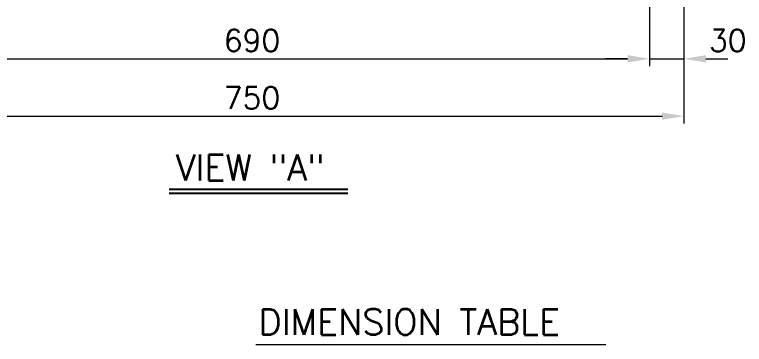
# Model space of a CAD drawing. Extents: x 4154 to 4364, y 2392 to 2546.
# Drawn here: x 4285.95 to 4335.9, y 2474.23 to 2496.78 of the extents above; entities that cross this region are included whole.
import ezdxf

# ---------------------------------------------------------------- set-up
doc = ezdxf.new("R2010")
doc.units = 0
doc.header["$LTSCALE"] = 1.5
doc.header["$MEASUREMENT"] = 0
doc.header["$PDSIZE"] = -1
doc.layers.add('1', color=7, linetype='Continuous')
doc.layers.add('D', color=2, linetype='Continuous')
doc.styles.add('KWHS', font='ROMANS', dxfattribs={"bigfont": 'GHS'})
doc.styles.add('RMS', font='ROMANS.shx')
doc.styles.get("Standard").update_dxf_attribs({"font": 'romans.shx', "width": 0.9})
doc.dimstyles.get("Standard").update_dxf_attribs({"dimtxt": 0.18, "dimasz": 0.18, "dimexe": 0.18, "dimexo": 0.0625, "dimgap": 0.09, "dimtad": 0, "dimtih": 1, "dimtoh": 1, "dimdec": 4, "dimzin": 0, "dimdsep": 46, "dimtxsty": 'Standard', "dimcen": 0.09, "dimadec": 0, "dimazin": 0, "dimtfac": 1, "dimtdec": 4, "dimtofl": 0, "dimtmove": 0, "dimatfit": 0, "dimfxl": 1, "dimtolj": 1, "dimtzin": 0, "dimarcsym": 0})

# ---------------------------------------------------------------- blocks, each defined once
blk = doc.blocks.new('*D79')
at = {"layer": '1', "color": 1, "linetype": 'Continuous', "lineweight": 0}
for p, q in [((4275.002, 2518.678), (4275.002, 2493.257)), ((4329.403, 2518.678), (4329.403, 2493.257)), ((4276.502, 2493.757), (4327.903, 2493.757))]:
    blk.add_line(p, q, dxfattribs=at)
at = {"layer": '1', "color": 1, "linetype": 'Continuous'}
for points in [[(4276.502, 2494.007), (4276.502, 2493.507), (4275.002, 2493.757)], [(4327.903, 2494.007), (4327.903, 2493.507), (4329.403, 2493.757)]]:
    blk.add_solid(points, dxfattribs=at)
at = {"layer": 'Defpoints', "color": 0, "linetype": 'Continuous'}
for p in [(4275.002, 2519.178), (4329.403, 2519.178), (4329.403, 2493.757)]:
    blk.add_point(p, dxfattribs=at)
at = {"layer": '1', "color": 1, "linetype": 'Continuous', "insert": (4302.203, 2495.007), "char_height": 1.5, "attachment_point": 5, "style": 'KWHS'}
blk.add_mtext('\\A1;690', dxfattribs=at)
blk = doc.blocks.new('*D80')
at = {"layer": '1', "color": 1, "linetype": 'Continuous', "lineweight": 0}
for p, q in [((4329.403, 2518.678), (4329.403, 2493.257)), ((4331.768, 2509.744), (4331.768, 2493.257)), ((4327.903, 2493.757), (4326.403, 2493.757)), ((4329.403, 2493.757), (4331.768, 2493.757)), ((4333.268, 2493.757), (4334.768, 2493.757))]:
    blk.add_line(p, q, dxfattribs=at)
at = {"layer": '1', "color": 1, "linetype": 'Continuous'}
for points in [[(4327.903, 2494.007), (4327.903, 2493.507), (4329.403, 2493.757)], [(4333.268, 2494.007), (4333.268, 2493.507), (4331.768, 2493.757)]]:
    blk.add_solid(points, dxfattribs=at)
at = {"layer": 'Defpoints', "color": 0, "linetype": 'Continuous'}
for p in [(4329.403, 2519.178), (4331.768, 2510.244), (4331.768, 2493.757)]:
    blk.add_point(p, dxfattribs=at)
at = {"layer": '1', "color": 1, "linetype": 'Continuous', "insert": (4334.768, 2495.007), "char_height": 1.5, "attachment_point": 5, "style": 'KWHS'}
blk.add_mtext('\\A1;30', dxfattribs=at)
blk = doc.blocks.new('*D81')
at = {"layer": '1', "color": 1, "linetype": 'Continuous', "lineweight": 0}
for p, q in [((4331.768, 2509.744), (4331.768, 2489.338)), ((4272.637, 2509.244), (4272.637, 2489.338)), ((4274.137, 2489.838), (4330.268, 2489.838))]:
    blk.add_line(p, q, dxfattribs=at)
at = {"layer": '1', "color": 1, "linetype": 'Continuous'}
for points in [[(4274.137, 2490.088), (4274.137, 2489.588), (4272.637, 2489.838)], [(4330.268, 2490.088), (4330.268, 2489.588), (4331.768, 2489.838)]]:
    blk.add_solid(points, dxfattribs=at)
at = {"layer": 'Defpoints', "color": 0, "linetype": 'Continuous'}
for p in [(4331.768, 2510.244), (4272.637, 2509.744), (4331.768, 2489.838)]:
    blk.add_point(p, dxfattribs=at)
at = {"layer": '1', "color": 1, "linetype": 'Continuous', "insert": (4302.203, 2491.088), "char_height": 1.5, "attachment_point": 5, "style": 'KWHS'}
blk.add_mtext('\\A1;750', dxfattribs=at)

msp = doc.modelspace()

# ---------------------------------------------------------------- linework, layer by layer
at = {"layer": 'D', "color": 0, "ltscale": 3}
for p, q in [((4296.53368, 2484.85359), (4308.75568, 2484.85359)), ((4296.53368, 2484.56442), (4308.75568, 2484.56442))]:
    msp.add_line(p, q, dxfattribs=at)
at = {"layer": 'D', "color": 7, "lineweight": 0}
msp.add_line((4302.46417, 2474.23201), (4326.4101, 2474.23201), dxfattribs=at)

# ---------------------------------------------------------------- texts
at = {"layer": 'D', "color": 0, "ltscale": 3, "style": 'RMS'}
for s, p in [('VIEW "A"', (4296.97475, 2485.44554)), ('DIMENSION TABLE', (4302.64379, 2474.88357))]:
    msp.add_text(s, height=1.764, dxfattribs=at).set_placement(p)

# ---------------------------------------------------------------- dimensions: what is measured, and where the dimension line sits
at = {"layer": '1', "color": 7, "linetype": 'Continuous'}
for base, p1, p2, text, picture, middle in [((4329.40281, 2493.75748), (4275.00228, 2519.17826), (4329.40281, 2519.17826), '690', '*D79', (4302.20254, 2495.00748)), ((4331.76805, 2489.83824), (4272.63704, 2509.74422), (4331.76805, 2510.24422), '750', '*D81', (4302.20254, 2491.08824))]:
    dim = msp.add_linear_dim(base=base, p1=p1, p2=p2, text=text, dimstyle='Standard', override={"dimtxt": 1.5, "dimasz": 1.5, "dimexe": 0.5, "dimexo": 0.5, "dimgap": 0.5, "dimtad": 3, "dimtih": 0, "dimtoh": 0, "dimzin": 12, "dimdsep": 0, "dimtxsty": 'KWHS', "dimcen": 0, "dimdle": 10, "dimclrd": 1, "dimclre": 1, "dimclrt": 1, "dimadec": 2, "dimazin": 3, "dimtfac": 0.6, "dimtofl": 1, "dimtmove": 1, "dimatfit": 3, "dimtvp": 1, "dimlwd": 0, "dimlwe": 0}, dxfattribs=at)
    dim.commit()
    dim.dimension.update_dxf_attribs({"geometry": picture, "text_midpoint": middle})
dim = msp.add_linear_dim(base=(4331.76805, 2493.75748), p1=(4329.40281, 2519.17826), p2=(4331.76805, 2510.24422), text='30', dimstyle='Standard', override={"dimtxt": 1.5, "dimasz": 1.5, "dimexe": 0.5, "dimexo": 0.5, "dimgap": 0.5, "dimtad": 3, "dimtih": 0, "dimtoh": 0, "dimzin": 12, "dimdsep": 0, "dimtxsty": 'KWHS', "dimcen": 0, "dimdle": 10, "dimclrd": 1, "dimclre": 1, "dimclrt": 1, "dimadec": 2, "dimazin": 3, "dimtfac": 0.6, "dimtofl": 1, "dimtmove": 1, "dimatfit": 3, "dimtvp": 1, "dimlwd": 0, "dimlwe": 0}, dxfattribs=at)
dim.commit()
dim.dimension.update_dxf_attribs({"geometry": '*D80', "text_midpoint": (4334.76805, 2493.75748), "dimtype": 160})

doc.saveas('drawing.dxf')
